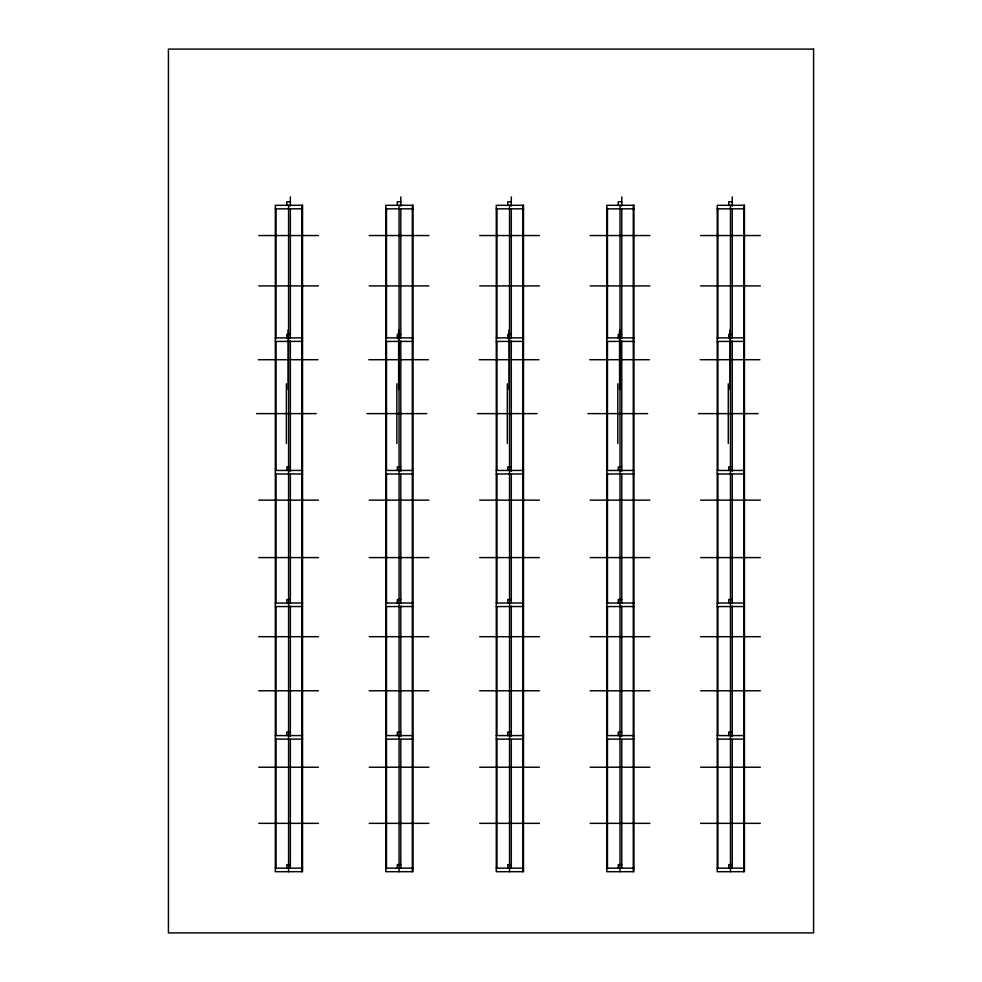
<?xml version="1.0" encoding="UTF-8"?>
<svg xmlns="http://www.w3.org/2000/svg" width="982" height="982" viewBox="0 0 982 982"><rect width="100%" height="100%" fill="white"/><g stroke="black" fill="none" stroke-linecap="round" stroke-linejoin="round"><path stroke-width="1.47" d="M290.353 201.789L286.818 201.789L286.818 205.324M400.828 201.789L397.293 201.789L397.293 205.324M511.303 201.789L507.768 201.789L507.768 205.324M621.778 201.789L618.243 201.789L618.243 205.324M732.253 201.789L728.718 201.789L728.718 205.324M275.328 208.859L302.542 208.822M385.803 208.859L413.017 208.822M496.278 208.859L523.492 208.822M606.753 208.859L633.967 208.822M717.228 208.859L744.442 208.822M258.745 235.545L318.426 235.545M369.22 235.545L428.901 235.545M479.695 235.545L539.376 235.545M590.17 235.545L649.851 235.545M700.645 235.545L760.326 235.545M258.745 285.909L318.426 285.909M369.22 285.909L428.901 285.909M479.695 285.909L539.376 285.909M590.17 285.909L649.851 285.909M700.645 285.909L760.326 285.909M290.353 334.359L286.818 334.359L286.818 337.894M400.828 334.359L397.293 334.359L397.293 337.894M511.303 334.359L507.768 334.359L507.768 337.894M621.778 334.359L618.243 334.359L618.243 337.894M732.253 334.359L728.718 334.359L728.718 337.894M275.328 337.894L302.542 337.857M385.803 337.894L413.017 337.857M496.278 337.894L523.492 337.857M606.753 337.894L633.967 337.857M717.228 337.894L744.442 337.857M275.328 341.429L302.542 341.392M385.803 341.429L413.017 341.392M496.278 341.429L523.492 341.392M606.753 341.429L633.967 341.392M717.228 341.429L744.442 341.392M258.303 359.707L317.984 359.707M368.778 359.707L428.459 359.707M479.253 359.707L538.934 359.707M589.728 359.707L649.409 359.707M700.203 359.707L759.884 359.707M256.535 413.618L316.216 413.618M367.01 413.618L426.691 413.618M477.485 413.618L537.166 413.618M587.96 413.618L647.641 413.618M698.435 413.618L758.116 413.618M290.353 466.929L286.818 466.929L286.818 470.464M400.828 466.929L397.293 466.929L397.293 470.464M511.303 466.929L507.768 466.929L507.768 470.464M621.778 466.929L618.243 466.929L618.243 470.464M732.253 466.929L728.718 466.929L728.718 470.464M275.328 470.464L302.542 470.427M385.803 470.464L413.017 470.427M496.278 470.464L523.492 470.427M606.753 470.464L633.967 470.427M717.228 470.464L744.442 470.427M275.328 473.999L302.542 473.962M385.803 473.999L413.017 473.962M496.278 473.999L523.492 473.962M606.753 473.999L633.967 473.962M717.228 473.999L744.442 473.962M258.745 500.145L318.426 500.145M369.22 500.145L428.901 500.145M479.695 500.145L539.376 500.145M590.17 500.145L649.851 500.145M700.645 500.145L760.326 500.145M258.745 557.592L318.426 557.592M369.22 557.592L428.901 557.592M479.695 557.592L539.376 557.592M590.17 557.592L649.851 557.592M700.645 557.592L760.326 557.592M290.353 599.499L286.818 599.499L286.818 603.034M400.828 599.499L397.293 599.499L397.293 603.034M511.303 599.499L507.768 599.499L507.768 603.034M621.778 599.499L618.243 599.499L618.243 603.034M732.253 599.499L728.718 599.499L728.718 603.034M275.328 603.034L302.542 602.997M385.803 603.034L413.017 602.997M496.278 603.034L523.492 602.997M606.753 603.034L633.967 602.997M717.228 603.034L744.442 602.997M275.328 606.569L302.542 606.532M385.803 606.569L413.017 606.532M496.278 606.569L523.492 606.532M606.753 606.569L633.967 606.532M717.228 606.569L744.442 606.532M258.745 636.692L318.426 636.692M369.22 636.692L428.901 636.692M479.695 636.692L539.376 636.692M590.17 636.692L649.851 636.692M700.645 636.692L760.326 636.692M258.745 690.776L318.426 690.776M369.22 690.776L428.901 690.776M479.695 690.776L539.376 690.776M590.17 690.776L649.851 690.776M700.645 690.776L760.326 690.776M290.353 732.069L286.818 732.069L286.818 735.604M400.828 732.069L397.293 732.069L397.293 735.604M511.303 732.069L507.768 732.069L507.768 735.604M621.778 732.069L618.243 732.069L618.243 735.604M732.253 732.069L728.718 732.069L728.718 735.604M275.328 735.604L302.542 735.567M385.803 735.604L413.017 735.567M496.278 735.604L523.492 735.567M606.753 735.604L633.967 735.567M717.228 735.604L744.442 735.567M275.328 739.139L302.542 739.102M385.803 739.139L413.017 739.102M496.278 739.139L523.492 739.102M606.753 739.139L633.967 739.102M717.228 739.139L744.442 739.102M258.745 767.224L318.426 767.224M369.22 767.224L428.901 767.224M479.695 767.224L539.376 767.224M590.17 767.224L649.851 767.224M700.645 767.224L760.326 767.224M258.745 823.346L318.426 823.346M369.22 823.346L428.901 823.346M479.695 823.346L539.376 823.346M590.17 823.346L649.851 823.346M700.645 823.346L760.326 823.346M290.353 864.639L286.818 864.639L286.818 868.174M400.828 864.639L397.293 864.639L397.293 868.174M511.303 864.639L507.768 864.639L507.768 868.174M621.778 864.639L618.243 864.639L618.243 868.174M732.253 864.639L728.718 864.639L728.718 868.174M275.328 868.174L302.542 868.137M385.803 868.174L413.017 868.137M496.278 868.174L523.492 868.137M606.753 868.174L633.967 868.137M717.228 868.174L744.442 868.137M743.742 205.324L743.742 871.709M732.253 196.891L732.253 206.085M732.253 209.154L732.253 337.894M732.253 340.95L732.253 471.213M732.253 474.281L732.253 603.034M732.253 606.078L732.253 736.34M732.253 739.409L732.253 868.174M730.485 205.324L730.485 871.709M730.043 329.866L730.043 389.547M728.276 383.778L728.276 443.459M717.928 208.356L717.928 338.569M717.928 341.626L717.928 470.304M717.928 473.373L717.928 603.586M717.928 606.655L717.928 735.334M717.928 738.39L717.928 868.604M633.267 205.324L633.267 871.709M621.778 196.891L621.778 206.085M621.778 209.154L621.778 337.894M621.778 340.95L621.778 471.213M621.778 474.281L621.778 603.034M621.778 606.078L621.778 736.34M621.778 739.409L621.778 868.174M620.01 205.324L620.01 871.709M619.568 329.866L619.568 389.547M617.801 383.778L617.801 443.459M607.453 208.356L607.453 338.569M607.453 341.626L607.453 470.304M607.453 473.373L607.453 603.586M607.453 606.655L607.453 735.334M607.453 738.39L607.453 868.604M522.792 205.324L522.792 871.709M511.303 196.891L511.303 206.085M511.303 209.154L511.303 337.894M511.303 340.95L511.303 471.213M511.303 474.281L511.303 603.034M511.303 606.078L511.303 736.34M511.303 739.409L511.303 868.174M509.535 205.324L509.535 871.709M509.093 329.866L509.093 389.547M507.326 383.778L507.326 443.459M496.978 208.356L496.978 338.569M496.978 341.626L496.978 470.304M496.978 473.373L496.978 603.586M496.978 606.655L496.978 735.334M496.978 738.39L496.978 868.604M412.317 205.324L412.317 871.709M400.828 196.891L400.828 206.085M400.828 209.154L400.828 337.894M400.828 340.95L400.828 471.213M400.828 474.281L400.828 603.034M400.828 606.078L400.828 736.34M400.828 739.409L400.828 868.174M399.06 205.324L399.06 871.709M398.618 329.866L398.618 389.547M396.851 383.778L396.851 443.459M386.503 208.356L386.503 338.569M386.503 341.626L386.503 470.304M386.503 473.373L386.503 603.586M386.503 606.655L386.503 735.334M386.503 738.39L386.503 868.604M301.842 205.324L301.842 871.709M290.353 196.891L290.353 206.085M290.353 209.154L290.353 337.894M290.353 340.95L290.353 471.213M290.353 474.281L290.353 603.034M290.353 606.078L290.353 736.34M290.353 739.409L290.353 868.174M288.585 205.324L288.585 871.709M288.143 329.866L288.143 389.547M286.376 383.778L286.376 443.459M276.028 208.356L276.028 338.569M276.028 341.626L276.028 470.304M276.028 473.373L276.028 603.586M276.028 606.655L276.028 735.334M276.028 738.39L276.028 868.604M813.587 49.1L168.413 49.1L168.413 932.9L813.587 932.9L813.587 49.1M302.542 205.287L275.328 205.324L275.328 871.709L302.542 871.672L302.542 205.287M413.017 205.287L385.803 205.324L385.803 871.709L413.017 871.672L413.017 205.287M523.492 205.287L496.278 205.324L496.278 871.709L523.492 871.672L523.492 205.287M633.967 205.287L606.753 205.324L606.753 871.709L633.967 871.672L633.967 205.287M744.442 205.287L717.228 205.324L717.228 871.709L744.442 871.672L744.442 205.287"/></g></svg>
